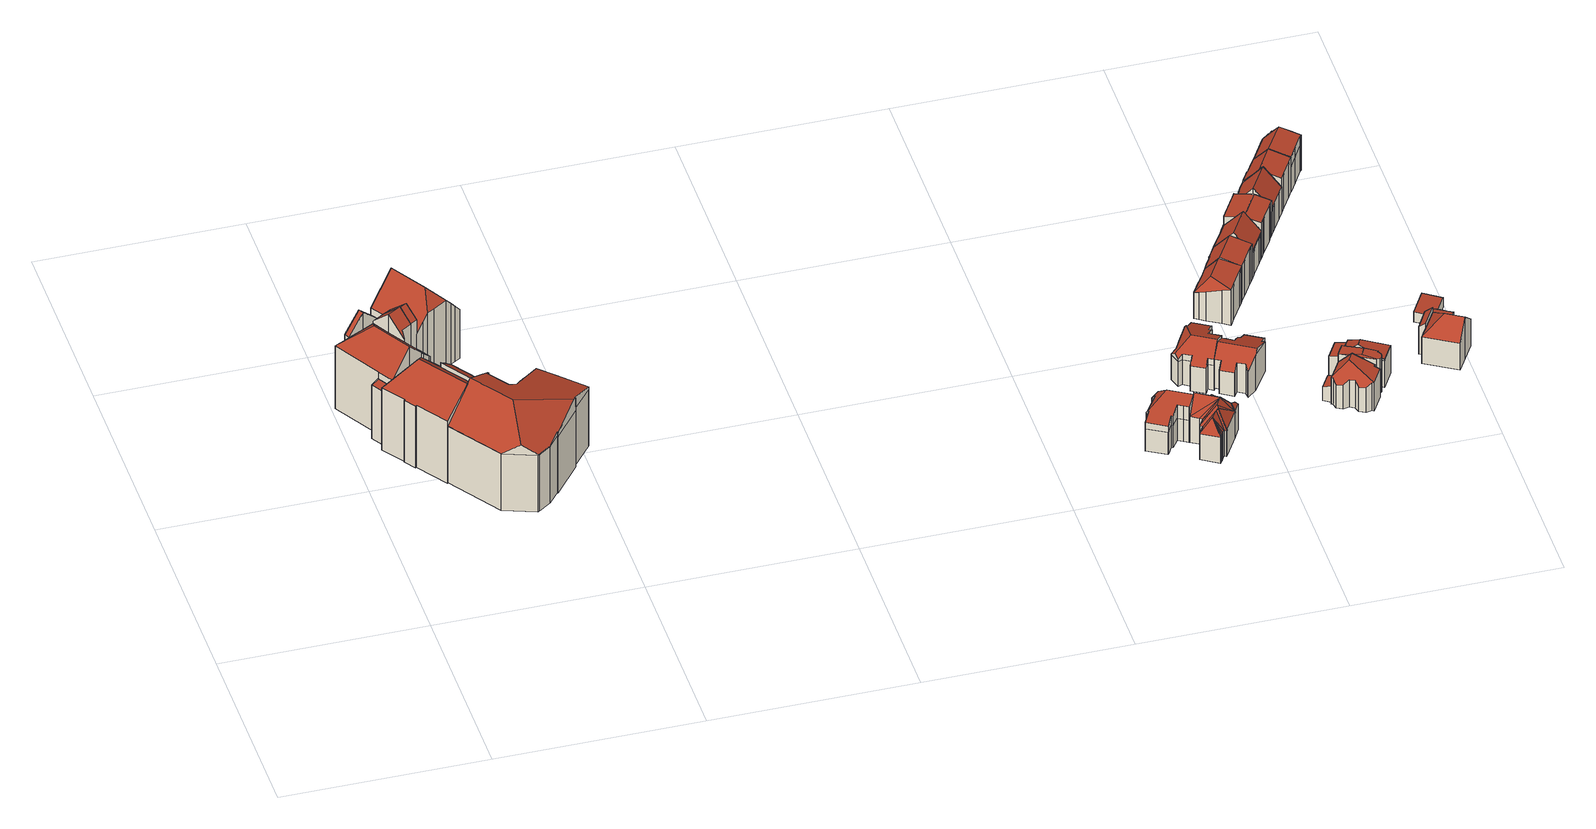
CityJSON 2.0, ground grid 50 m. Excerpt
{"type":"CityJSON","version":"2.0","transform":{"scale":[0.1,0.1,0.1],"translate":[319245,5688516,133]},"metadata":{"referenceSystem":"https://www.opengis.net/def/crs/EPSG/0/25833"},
"CityObjects":{
"building1":{"type":"Building","attributes":{"Gemeindeschluessel":14713000,"Geometrietyp2DReferenz":"3000","function":"31001_9998","roofType":"9999"},"children":["building1-1","building1-2","building1-3","building1-4"]},
"building1-1":{"type":"BuildingPart","attributes":{"Dachtyp_tdc":"tdcHipAndGableRoof","Dachneigung":45.21,"QualitaetDacherkennung":66,"Geometrietyp2DReferenz":"3000","roofType":"5000","measuredHeight":23.66},"parents":["building1"],"geometry":[{"type":"MultiSurface","lod":"2","boundaries":[[[0,1,2,3]],[[1,4,5,2]],[[4,6,7,5]],[[6,8,9,7]],[[8,10,11,9]],[[10,12,13,11]],[[12,14,15,13]],[[14,16,17,18,15]],[[19,20,21,22,23]],[[20,24,25,21]],[[26,27,28,29]],[[27,0,3,28]],[[30,31,32,24,20,33]],[[20,19,16,14,33]],[[14,12,10,8,6,4,1,0,27,26,34,30,33]],[[3,2,5,7,9,11,13,15,18,22,21,25,35,36,37,38,29,28]],[[23,17,16,19]],[[23,22,18,17]],[[35,25,24,32]],[[30,37,36,31]],[[31,36,35,32]],[[26,29,38,34]],[[34,38,37,30]]],"semantics":{"surfaces":[{"type":"WallSurface"},{"type":"RoofSurface"},{"type":"GroundSurface"},{"type":"ClosureSurface"}],"values":[0,0,0,0,0,0,0,0,0,0,0,0,1,1,1,2,0,3,3,3,3,3,3]}}]},
"building1-2":{"type":"BuildingPart","attributes":{"Dachtyp_tdc":"tdcPolyFlatRoof","Dachneigung":15.67,"QualitaetDacherkennung":45,"Geometrietyp2DReferenz":"3000","roofType":"2100","measuredHeight":15.95},"parents":["building1"],"geometry":[{"type":"MultiSurface","lod":"2","boundaries":[[[39,23,22,40]],[[17,41,42,18]],[[41,39,40,42]],[[41,17,23,39]],[[40,22,18,42]],[[17,18,22,23]]],"semantics":{"surfaces":[{"type":"WallSurface"},{"type":"RoofSurface"},{"type":"GroundSurface"},{"type":"ClosureSurface"}],"values":[0,0,0,1,2,3]}}]},
"building1-3":{"type":"BuildingPart","attributes":{"Dachtyp_tdc":"tdcGableRoof","Dachneigung":42.55,"QualitaetDacherkennung":78,"Geometrietyp2DReferenz":"3000","roofType":"3100","measuredHeight":22.19},"parents":["building1"],"geometry":[{"type":"MultiSurface","lod":"2","boundaries":[[[43,44,45,46,47]],[[44,48,49,45]],[[48,50,51,49]],[[50,52,26,29,51]],[[44,43,53,54,55]],[[55,52,50,48,44]],[[29,38,37,46,45,49,51]],[[34,26,52,55]],[[38,29,26,34]],[[54,30,34,55]],[[30,37,38,34]],[[47,53,43]],[[37,30,54,53,47,46]]],"semantics":{"surfaces":[{"type":"WallSurface"},{"type":"RoofSurface"},{"type":"GroundSurface"},{"type":"ClosureSurface"}],"values":[0,0,0,0,1,1,2,0,3,0,3,0,3]}}]},
"building1-4":{"type":"BuildingPart","attributes":{"Dachtyp_tdc":"tdcGableRoof","Dachneigung":44.2,"QualitaetDacherkennung":51,"Geometrietyp2DReferenz":"3000","roofType":"3100","measuredHeight":22.28},"parents":["building1"],"geometry":[{"type":"MultiSurface","lod":"2","boundaries":[[[56,57,58,25,24]],[[57,59,60,58]],[[59,61,62,60]],[[61,63,64,62]],[[63,47,46,64]],[[59,57,56,32,65]],[[65,53,47,63,61,59]],[[46,37,36,35,25,58,60,62,64]],[[31,30,54,53,65]],[[36,37,30,31]],[[37,46,47,53,54,30]],[[32,31,65]],[[32,35,36,31]],[[24,32,56]],[[24,25,35,32]]],"semantics":{"surfaces":[{"type":"WallSurface"},{"type":"RoofSurface"},{"type":"GroundSurface"},{"type":"ClosureSurface"}],"values":[0,0,0,0,0,1,1,2,0,3,3,0,3,0,3]}}]},
"building2":{"type":"Building","attributes":{"Gemeindeschluessel":14713000,"Geometrietyp2DReferenz":"3000","function":"31001_9998","roofType":"9999"},"children":["building2-1","building2-2"]},
"building2-1":{"type":"BuildingPart","attributes":{"Dachtyp_tdc":"tdcPolyFlatRoof","Dachneigung":38.59,"QualitaetDacherkennung":61,"Geometrietyp2DReferenz":"3000","roofType":"2100","measuredHeight":19.21},"parents":["building2"],"geometry":[{"type":"MultiSurface","lod":"2","boundaries":[[[66,67,68,69,70]],[[67,71,72,68]],[[71,73,74,72]],[[73,75,76,74]],[[75,77,78,76]],[[77,79,80,81,78]],[[79,77,75,73,71,67,66,82,83]],[[84,85,69,68,72,74,76,78,81]],[[86,87,83,82]],[[86,85,84,87]],[[66,70,86,82]],[[70,69,85,86]],[[87,80,79,83]],[[87,84,81,80]]],"semantics":{"surfaces":[{"type":"WallSurface"},{"type":"RoofSurface"},{"type":"GroundSurface"},{"type":"ClosureSurface"}],"values":[0,0,0,0,0,0,1,2,0,3,0,3,0,3]}}]},
"building2-2":{"type":"BuildingPart","attributes":{"Dachtyp_tdc":"tdcFreeFormRoof","Dachneigung":42.1,"QualitaetDacherkennung":39,"Geometrietyp2DReferenz":"3000","roofType":"5000","measuredHeight":24.21},"parents":["building2"],"geometry":[{"type":"MultiSurface","lod":"2","boundaries":[[[88,89,90,91]],[[89,92,93,90]],[[92,94,95,93]],[[94,96,97,95]],[[96,98,99,97]],[[98,100,101,99]],[[100,102,103,101]],[[102,70,69,103]],[[80,104,105,81]],[[104,106,107,105]],[[106,108,109,107]],[[108,110,111,109]],[[110,88,91,111]],[[106,104,80,87,86,70,102,100,98,112]],[[98,96,94,112]],[[94,92,89,88,110,108,106,112]],[[91,90,93,95,97,99,101,103,69,85,84,81,105,107,109,111]],[[85,69,70,86]],[[84,85,86,87]],[[80,81,84,87]]],"semantics":{"surfaces":[{"type":"WallSurface"},{"type":"RoofSurface"},{"type":"GroundSurface"},{"type":"ClosureSurface"}],"values":[0,0,0,0,0,0,0,0,0,0,0,0,0,1,1,1,2,3,3,3]}}]},
"building3":{"type":"Building","attributes":{"Dachtyp_tdc":"tdcFreeFormRoof","Gemeindeschluessel":14713000,"Dachneigung":19.79,"QualitaetDacherkennung":25,"Geometrietyp2DReferenz":"3000","function":"31001_9998","roofType":"5000","measuredHeight":24.97},"geometry":[{"type":"MultiSurface","lod":"2","boundaries":[[[113,114,115,116]],[[114,117,118,115]],[[117,119,120,118]],[[119,121,122,120]],[[121,123,124,122]],[[123,125,126,124]],[[125,127,128,126]],[[127,129,130,128]],[[129,131,132,130]],[[131,133,134,132]],[[133,135,136,134]],[[135,137,138,136]],[[137,139,140,138]],[[139,141,142,140]],[[141,143,144,142]],[[143,145,146,144]],[[145,147,148,146]],[[147,149,150,148]],[[149,151,152,150]],[[151,113,116,152]],[[153,154,155,156,157,158,159,160]],[[161,162,163,164,165,166,167,168,169,170,171,172,158,157,173,174]],[[172,175,125,159,158]],[[125,175,127]],[[127,175,172,171,129]],[[149,161,174,151]],[[151,174,173,113]],[[113,173,157,156,114]],[[129,171,170,131]],[[131,170,169,133]],[[133,169,168,135]],[[135,168,167,137]],[[137,167,166,139]],[[139,166,165,141]],[[141,165,164,143]],[[143,164,163,145]],[[145,163,162,147]],[[147,162,161,149]],[[123,160,159,125]],[[121,153,160,123]],[[114,156,155,117]],[[117,155,154,119]],[[119,154,153,121]],[[116,115,118,120,122,124,126,128,130,132,134,136,138,140,142,144,146,148,150,152]]],"semantics":{"surfaces":[{"type":"WallSurface"},{"type":"RoofSurface"},{"type":"GroundSurface"}],"values":[0,0,0,0,0,0,0,0,0,0,0,0,0,0,0,0,0,0,0,0,1,1,1,0,0,0,0,0,0,0,0,0,0,0,0,0,0,0,0,0,0,0,0,2]}}]},
"building4":{"type":"Building","attributes":{"Gemeindeschluessel":14713000,"Geometrietyp2DReferenz":"3000","function":"31001_9998","roofType":"9999"},"children":["building4-1","building4-2"]},
"building4-1":{"type":"BuildingPart","attributes":{"Dachtyp_tdc":"tdcGableAndHippedGRoof","Dachneigung":49.12,"QualitaetDacherkennung":62,"Geometrietyp2DReferenz":"3000","roofType":"9999","measuredHeight":22.73},"parents":["building4"],"geometry":[{"type":"MultiSurface","lod":"2","boundaries":[[[176,177,178,179]],[[177,180,181,178]],[[180,182,183,181]],[[182,184,185,183]],[[184,186,187,185]],[[186,188,189,187]],[[188,190,191,189]],[[190,192,193,191]],[[192,194,195,193]],[[194,196,197,195]],[[196,198,199,197]],[[198,200,201,199]],[[200,202,203,201]],[[202,204,205,203]],[[200,198,196,206]],[[196,194,192,190,188,186,184,182,180,206]],[[180,177,176,204,202,200,206]],[[179,178,181,183,185,187,189,191,193,195,197,199,201,203,205]],[[176,179,205,204]]],"semantics":{"surfaces":[{"type":"WallSurface"},{"type":"RoofSurface"},{"type":"GroundSurface"},{"type":"ClosureSurface"}],"values":[0,0,0,0,0,0,0,0,0,0,0,0,0,0,1,1,1,2,3]}}]},
"building4-2":{"type":"BuildingPart","attributes":{"Dachtyp_tdc":"tdcGableRoof","Dachneigung":41.87,"QualitaetDacherkennung":57,"Geometrietyp2DReferenz":"3000","roofType":"3100","measuredHeight":22.34},"parents":["building4"],"geometry":[{"type":"MultiSurface","lod":"2","boundaries":[[[43,207,176,179,208]],[[209,210,211,205,204]],[[210,43,208,211]],[[209,207,212]],[[43,210,213]],[[207,43,213,212]],[[210,209,212,213]],[[208,179,205,211]],[[204,176,207,209]],[[204,205,179,176]]],"semantics":{"surfaces":[{"type":"WallSurface"},{"type":"RoofSurface"},{"type":"GroundSurface"},{"type":"ClosureSurface"}],"values":[0,0,0,0,0,1,1,2,0,3]}}]},
"building5":{"type":"Building","attributes":{"Gemeindeschluessel":14713000,"Dachtyp_tdc":"tdcFreeFormRoof","Dachneigung":21.11,"QualitaetDacherkennung":39,"Geometrietyp2DReferenz":"3000","function":"31001_9998","roofType":"5000","measuredHeight":11.42},"geometry":[{"type":"MultiSurface","lod":"2","boundaries":[[[214,215,216,217]],[[215,218,219,216]],[[218,220,221,219]],[[220,222,223,221]],[[222,224,225,223]],[[224,226,227,225]],[[226,228,229,227]],[[228,230,231,229]],[[230,232,233,231]],[[232,234,235,233]],[[234,236,237,235]],[[236,238,239,237]],[[238,240,241,239]],[[240,242,243,241]],[[242,244,245,243]],[[244,246,247,245]],[[246,248,249,247]],[[248,250,251,249]],[[250,252,253,251]],[[252,254,255,253]],[[254,256,257,255]],[[256,258,259,257]],[[258,260,261,259]],[[260,262,263,261]],[[262,214,217,263]],[[264,265,266,267,268,269,270,271]],[[272,273,274,275,276,277,278,279,280,268,267,281,282,283]],[[230,228,284,285,286,287,288,269,268,280,289,290]],[[232,290,289,234]],[[230,290,232]],[[234,289,280,279,236]],[[218,288,287,220]],[[215,270,269,288,218]],[[220,287,286,222]],[[222,286,285,224]],[[224,285,284,226]],[[226,284,228]],[[252,283,282,254]],[[250,272,283,252]],[[254,282,281,256]],[[256,281,267,266,258]],[[236,279,278,238]],[[238,278,277,240]],[[240,277,276,242]],[[242,276,275,244]],[[244,275,274,246]],[[246,274,273,248]],[[248,273,272,250]],[[262,264,271,214]],[[214,271,270,215]],[[258,266,265,260]],[[260,265,264,262]],[[217,216,219,221,223,225,227,229,231,233,235,237,239,241,243,245,247,249,251,253,255,257,259,261,263]]],"semantics":{"surfaces":[{"type":"WallSurface"},{"type":"RoofSurface"},{"type":"GroundSurface"}],"values":[0,0,0,0,0,0,0,0,0,0,0,0,0,0,0,0,0,0,0,0,0,0,0,0,0,1,1,1,0,0,0,0,0,0,0,0,0,0,0,0,0,0,0,0,0,0,0,0,0,0,0,0,2]}}]},
"building6":{"type":"Building","attributes":{"Dachtyp_tdc":"tdcFreeFormRoof","Gemeindeschluessel":14713000,"Dachneigung":53.86,"QualitaetDacherkennung":46,"Geometrietyp2DReferenz":"3000","function":"31001_9998","roofType":"5000","measuredHeight":11.8},"geometry":[{"type":"MultiSurface","lod":"2","boundaries":[[[291,292,293,294]],[[292,295,296,293]],[[295,297,298,296]],[[297,299,300,298]],[[299,301,302,300]],[[301,303,304,302]],[[303,305,306,304]],[[305,307,308,306]],[[307,309,310,308]],[[309,311,312,310]],[[311,313,314,312]],[[313,315,316,314]],[[315,317,318,316]],[[317,319,320,318]],[[319,321,322,320]],[[321,323,324,322]],[[323,325,326,324]],[[325,327,328,326]],[[327,329,330,328]],[[329,331,332,330]],[[331,333,334,332]],[[333,335,336,334]],[[335,337,338,336]],[[337,339,340,338]],[[339,291,294,340]],[[335,341,337]],[[341,335,333]],[[342,343,341,333,331]],[[344,345,346,342,331,329]],[[344,329,327]],[[344,319,345]],[[344,321,319]],[[344,323,321]],[[344,325,323]],[[325,344,327]],[[346,345,319,317]],[[347,348,349]],[[348,313,350]],[[347,313,348]],[[343,313,347]],[[342,313,343]],[[346,313,342]],[[346,315,313]],[[315,346,317]],[[351,350,313,311]],[[351,311,309]],[[348,350,351,309,307]],[[352,353,354,349,348,307,305]],[[355,356,352,305,303]],[[355,303,301]],[[356,355,301,299]],[[353,352,356,299,297]],[[297,295,357,354,353]],[[357,349,354]],[[357,347,349]],[[357,292,347]],[[291,347,292]],[[347,291,339]],[[341,343,347,339,337]],[[292,357,295]],[[294,293,296,298,300,302,304,306,308,310,312,314,316,318,320,322,324,326,328,330,332,334,336,338,340]]],"semantics":{"surfaces":[{"type":"WallSurface"},{"type":"RoofSurface"},{"type":"GroundSurface"}],"values":[0,0,0,0,0,0,0,0,0,0,0,0,0,0,0,0,0,0,0,0,0,0,0,0,0,1,1,1,1,1,1,1,1,1,1,1,1,1,1,1,1,1,1,1,1,1,1,1,1,1,1,1,1,1,1,1,1,1,1,0,2]}}]},
"building7":{"type":"Building","attributes":{"Dachtyp_tdc":"tdcFreeFormRoof","Gemeindeschluessel":14713000,"Dachneigung":22.03,"QualitaetDacherkennung":44,"Geometrietyp2DReferenz":"3000","function":"31001_9998","roofType":"5000","measuredHeight":12.11},"geometry":[{"type":"MultiSurface","lod":"2","boundaries":[[[358,359,360,361]],[[359,362,363,360]],[[362,364,365,363]],[[364,366,367,365]],[[366,368,369,367]],[[368,370,371,369]],[[370,372,373,371]],[[372,374,375,373]],[[374,376,377,375]],[[376,378,379,377]],[[378,380,381,379]],[[380,382,383,381]],[[382,384,385,383]],[[384,386,387,385]],[[386,388,389,387]],[[388,390,391,389]],[[390,392,393,391]],[[392,394,395,393]],[[394,396,397,395]],[[396,398,399,397]],[[398,400,401,399]],[[400,402,403,401]],[[402,404,405,403]],[[404,358,361,405]],[[406,407,408,409,410,411,412,413]],[[411,414,415,416,417,378,376,418,419,420,412]],[[421,422,423,424,425,426,427,428,429,430,431,413,412,420]],[[398,431,430,400]],[[396,406,413,431,398]],[[400,430,429,402]],[[402,429,428,404]],[[404,428,427,358]],[[358,427,426,359]],[[359,426,425,362]],[[362,425,424,364]],[[364,424,423,366]],[[366,423,422,368]],[[368,422,421,370]],[[370,421,420,419,372]],[[372,419,418,374]],[[374,418,376]],[[380,417,416,382]],[[378,417,380]],[[382,416,415,384]],[[384,415,414,386]],[[388,410,409,390]],[[386,414,411,410,388]],[[390,409,408,392]],[[392,408,407,394]],[[394,407,406,396]],[[361,360,363,365,367,369,371,373,375,377,379,381,383,385,387,389,391,393,395,397,399,401,403,405]]],"semantics":{"surfaces":[{"type":"WallSurface"},{"type":"RoofSurface"},{"type":"GroundSurface"}],"values":[0,0,0,0,0,0,0,0,0,0,0,0,0,0,0,0,0,0,0,0,0,0,0,0,1,1,1,0,0,0,0,0,0,0,0,0,0,0,0,0,0,0,0,0,0,0,0,0,0,0,2]}}]},
"building8":{"type":"Building","attributes":{"Gemeindeschluessel":14713000,"Dachtyp_tdc":"tdcFreeFormRoof","Dachneigung":24.14,"QualitaetDacherkennung":33,"Geometrietyp2DReferenz":"3000","function":"31001_9998","roofType":"5000","measuredHeight":11.17},"geometry":[{"type":"MultiSurface","lod":"2","boundaries":[[[432,433,434,435]],[[433,436,437,434]],[[436,438,439,437]],[[438,440,441,439]],[[440,442,443,441]],[[442,444,445,443]],[[444,446,447,445]],[[446,448,449,447]],[[448,450,451,449]],[[450,452,453,451]],[[452,454,455,453]],[[454,456,457,455]],[[456,458,459,457]],[[458,460,461,459]],[[460,462,463,461]],[[462,464,465,463]],[[464,466,467,465]],[[466,468,469,467]],[[468,470,471,469]],[[470,472,473,471]],[[472,474,475,473]],[[474,432,435,475]],[[472,470,468,466,464,462,460,476,477,433,432,474]],[[476,458,456,454,452,450,448,446,444,442,440,438,436,477]],[[436,433,477]],[[460,458,476]],[[435,434,437,439,441,443,445,447,449,451,453,455,457,459,461,463,465,467,469,471,473,475]]],"semantics":{"surfaces":[{"type":"WallSurface"},{"type":"RoofSurface"},{"type":"GroundSurface"}],"values":[0,0,0,0,0,0,0,0,0,0,0,0,0,0,0,0,0,0,0,0,0,0,1,1,0,0,2]}}]},
"building9":{"type":"Building","attributes":{"Dachtyp_tdc":"tdcFreeFormRoof","Gemeindeschluessel":14713000,"Dachneigung":10.86,"QualitaetDacherkennung":49,"Geometrietyp2DReferenz":"3000","function":"31001_9998","roofType":"5000","measuredHeight":11.14},"geometry":[{"type":"MultiSurface","lod":"2","boundaries":[[[478,479,480,481]],[[479,482,483,480]],[[482,484,485,483]],[[484,486,487,485]],[[486,488,489,487]],[[488,490,491,489]],[[490,492,493,491]],[[492,494,495,493]],[[494,496,497,495]],[[496,498,499,497]],[[498,500,501,499]],[[500,502,503,501]],[[502,504,505,503]],[[504,478,481,505]],[[500,498,506,507,504,502]],[[494,492,490,508,506,498,496]],[[506,508,488,486,484,482,479,478,507]],[[478,504,507]],[[490,488,508]],[[481,480,483,485,487,489,491,493,495,497,499,501,503,505]]],"semantics":{"surfaces":[{"type":"WallSurface"},{"type":"RoofSurface"},{"type":"GroundSurface"}],"values":[0,0,0,0,0,0,0,0,0,0,0,0,0,0,1,1,1,0,0,2]}}]},
"building10":{"type":"Building","attributes":{"Dachtyp_tdc":"tdcFreeFormRoof","Gemeindeschluessel":14713000,"Dachneigung":48.04,"QualitaetDacherkennung":57,"Geometrietyp2DReferenz":"3000","function":"31001_9998","roofType":"5000","measuredHeight":11.46},"geometry":[{"type":"MultiSurface","lod":"2","boundaries":[[[509,510,511,512]],[[510,513,514,511]],[[513,515,516,514]],[[515,517,518,516]],[[517,519,520,518]],[[519,521,522,520]],[[521,523,524,522]],[[523,525,526,524]],[[525,527,528,526]],[[527,490,529,528]],[[490,530,531,529]],[[530,532,533,531]],[[532,534,535,533]],[[534,509,512,535]],[[536,537,519,517,515,513,510,509,534,532,530]],[[490,527,525,523,521,537,536]],[[521,519,537]],[[530,490,536]],[[512,511,514,516,518,520,522,524,526,528,529,531,533,535]]],"semantics":{"surfaces":[{"type":"WallSurface"},{"type":"RoofSurface"},{"type":"GroundSurface"}],"values":[0,0,0,0,0,0,0,0,0,0,0,0,0,0,1,1,0,0,2]}}]},
"building11":{"type":"Building","attributes":{"Gemeindeschluessel":14713000,"Geometrietyp2DReferenz":"3000","function":"31001_9998","roofType":"9999"},"children":["building11-1","building11-2"]},
"building11-1":{"type":"BuildingPart","attributes":{"Dachtyp_tdc":"tdcPolyFlatRoof","Dachneigung":17.07,"QualitaetDacherkennung":47,"Geometrietyp2DReferenz":"3000","roofType":"2100","measuredHeight":4.67},"parents":["building11"],"geometry":[{"type":"MultiSurface","lod":"2","boundaries":[[[538,539,540,541]],[[542,543,544,545]],[[543,538,541,544]],[[543,542,539,538]],[[541,540,545,544]],[[545,540,539,542]]],"semantics":{"surfaces":[{"type":"WallSurface"},{"type":"RoofSurface"},{"type":"GroundSurface"},{"type":"ClosureSurface"}],"values":[0,0,0,1,2,3]}}]},
"building11-2":{"type":"BuildingPart","attributes":{"Dachtyp_tdc":"tdcHipAndGableRoof","Dachneigung":42.12,"QualitaetDacherkennung":42,"Geometrietyp2DReferenz":"3000","roofType":"5000","measuredHeight":10.67},"parents":["building11"],"geometry":[{"type":"MultiSurface","lod":"2","boundaries":[[[546,547,548,549]],[[547,550,551,548]],[[550,552,553,551]],[[552,554,555,553]],[[554,556,557,555]],[[556,558,559,557]],[[558,560,561,559]],[[560,562,563,561]],[[562,564,565,563]],[[564,566,567,565]],[[566,568,569,567]],[[568,570,571,569]],[[570,572,573,571]],[[572,574,575,573]],[[574,576,577,575]],[[576,578,542,545,577]],[[579,546,549,540,539]],[[576,574,572,570,568,566,564,562,560,558,580]],[[558,556,554,552,550,547,580]],[[547,546,579,578,576,580]],[[549,548,551,553,555,557,559,561,563,565,567,569,571,573,575,577,545,540]],[[579,539,542,578]],[[539,540,545,542]]],"semantics":{"surfaces":[{"type":"WallSurface"},{"type":"RoofSurface"},{"type":"GroundSurface"},{"type":"ClosureSurface"}],"values":[0,0,0,0,0,0,0,0,0,0,0,0,0,0,0,0,0,1,1,1,2,0,3]}}]},
"building12":{"type":"Building","attributes":{"Dachtyp_tdc":"tdcFreeFormRoof","Gemeindeschluessel":14713000,"Dachneigung":47.74,"QualitaetDacherkennung":71,"Geometrietyp2DReferenz":"3000","function":"31001_9998","roofType":"5000","measuredHeight":12.44},"geometry":[{"type":"MultiSurface","lod":"2","boundaries":[[[519,581,582,520]],[[581,583,584,582]],[[583,585,586,584]],[[585,587,588,586]],[[587,589,590,588]],[[589,591,592,590]],[[591,593,594,592]],[[593,595,596,594]],[[595,597,598,596]],[[597,599,600,598]],[[599,601,602,600]],[[601,603,604,602]],[[603,605,522,604]],[[605,519,520,522]],[[606,607,608,609,610,585,583,581,519,611,612]],[[613,614,615,612,611,616,617]],[[601,613,617,603]],[[603,617,616,605]],[[605,616,611,519]],[[595,606,612,615,597]],[[597,615,614,599]],[[599,614,613,601]],[[585,610,587]],[[587,610,609,589]],[[589,609,608,591]],[[591,608,607,593]],[[593,607,606,595]],[[520,582,584,586,588,590,592,594,596,598,600,602,604,522]]],"semantics":{"surfaces":[{"type":"WallSurface"},{"type":"RoofSurface"},{"type":"GroundSurface"}],"values":[0,0,0,0,0,0,0,0,0,0,0,0,0,0,1,1,0,0,0,0,0,0,0,0,0,0,0,2]}}]},
"building13":{"type":"Building","attributes":{"Gemeindeschluessel":14713000,"Geometrietyp2DReferenz":"3000","function":"31001_9998","roofType":"9999"},"children":["building13-1","building13-2","building13-3"]},
"building13-1":{"type":"BuildingPart","attributes":{"Dachtyp_tdc":"tdcHipAndGableRoof","Dachneigung":26.36,"QualitaetDacherkennung":62,"Geometrietyp2DReferenz":"3000","roofType":"5000","measuredHeight":11.04},"parents":["building13"],"geometry":[{"type":"MultiSurface","lod":"2","boundaries":[[[618,619,620,621]],[[618,622,623,619]],[[622,624,625,623]],[[624,626,627,625]],[[628,618,629]],[[621,630,631,632,629,618]],[[628,629,632,633,634,635]],[[622,628,635,624]],[[624,635,634,626]],[[618,628,622]],[[620,619,623,625,627,636]],[[636,627,626,630]],[[620,636,630,621]],[[632,631,633]],[[626,634,633,631,630]]],"semantics":{"surfaces":[{"type":"WallSurface"},{"type":"RoofSurface"},{"type":"GroundSurface"},{"type":"ClosureSurface"}],"values":[0,0,0,0,1,1,1,0,0,0,2,3,3,0,3]}}]},
"building13-2":{"type":"BuildingPart","attributes":{"Dachtyp_tdc":"tdcPolyFlatRoof","Dachneigung":13.97,"QualitaetDacherkennung":50,"Geometrietyp2DReferenz":"3000","roofType":"2100","measuredHeight":7.58},"parents":["building13"],"geometry":[{"type":"MultiSurface","lod":"2","boundaries":[[[637,621,620,638]],[[639,640,641,642]],[[640,643,644,641]],[[643,637,638,644]],[[643,640,639,630,621,637]],[[638,620,636,642,641,644]],[[630,636,620,621]],[[639,642,636,630]]],"semantics":{"surfaces":[{"type":"WallSurface"},{"type":"RoofSurface"},{"type":"GroundSurface"},{"type":"ClosureSurface"}],"values":[0,0,0,0,1,2,3,3]}}]},
"building13-3":{"type":"BuildingPart","attributes":{"Dachtyp_tdc":"tdcFreeFormRoof","Dachneigung":11.27,"QualitaetDacherkennung":32,"Geometrietyp2DReferenz":"3000","roofType":"5000","measuredHeight":10.85},"parents":["building13"],"geometry":[{"type":"MultiSurface","lod":"2","boundaries":[[[645,646,647,648]],[[646,649,650,647]],[[649,651,551,650]],[[651,652,551]],[[652,653,549,551]],[[653,654,641,549]],[[654,655,639,642,641]],[[656,657,658,627,626,634]],[[657,659,660,658]],[[659,661,662,660]],[[661,645,648,662]],[[657,656,633,631,663,664]],[[653,652,651,665]],[[663,655,654,653,665,664]],[[651,649,646,645,661,659,657,664,665]],[[648,647,650,551,549,641,642,636,627,658,660,662]],[[639,655,663,630]],[[636,642,639,630]],[[634,633,656]],[[631,630,663]],[[626,627,636,630]],[[626,630,631,633,634]]],"semantics":{"surfaces":[{"type":"WallSurface"},{"type":"RoofSurface"},{"type":"GroundSurface"},{"type":"ClosureSurface"}],"values":[0,0,0,0,0,0,0,0,0,0,0,1,1,1,1,2,0,3,0,0,3,3]}}]},
"building14":{"type":"Building","attributes":{"Gemeindeschluessel":14713000,"Geometrietyp2DReferenz":"3000","function":"31001_9998","roofType":"9999"},"children":["building14-1","building14-2"]},
"building14-1":{"type":"BuildingPart","attributes":{"Dachtyp_tdc":"tdcPolyFlatRoof","Dachneigung":39.72,"QualitaetDacherkennung":40,"Geometrietyp2DReferenz":"3000","roofType":"2100","measuredHeight":5.13},"parents":["building14"],"geometry":[{"type":"MultiSurface","lod":"2","boundaries":[[[666,667,668,669]],[[667,670,671,668]],[[670,672,673,671]],[[672,674,675,673]],[[674,676,677,675]],[[676,678,679,677]],[[678,680,681,679]],[[680,682,683,681]],[[682,684,683]],[[685,666,669,686]],[[685,684,682,680,678,676,674,672,670,667,666]],[[669,668,671,673,675,677,679,681,683,686]],[[686,683,684,685]]],"semantics":{"surfaces":[{"type":"WallSurface"},{"type":"RoofSurface"},{"type":"GroundSurface"},{"type":"ClosureSurface"}],"values":[0,0,0,0,0,0,0,0,0,0,1,2,3]}}]},
"building14-2":{"type":"BuildingPart","attributes":{"Dachtyp_tdc":"tdcGableRoof","Dachneigung":10.93,"QualitaetDacherkennung":37,"Geometrietyp2DReferenz":"3000","roofType":"3100","measuredHeight":10.91},"parents":["building14"],"geometry":[{"type":"MultiSurface","lod":"2","boundaries":[[[687,688,689,690]],[[688,691,692,689]],[[691,693,598,692]],[[693,694,695,598]],[[694,696,596,695]],[[696,697,686,596]],[[697,685,686]],[[698,683,684]],[[698,699,700,683]],[[699,701,702,700]],[[701,703,704,702]],[[703,705,706,704]],[[705,687,690,706]],[[701,699,698,697,696,694]],[[694,693,691,688,687,705,703,701]],[[690,689,692,598,695,596,686,683,700,702,704,706]],[[698,684,685,697]],[[684,683,686,685]]],"semantics":{"surfaces":[{"type":"WallSurface"},{"type":"RoofSurface"},{"type":"GroundSurface"},{"type":"ClosureSurface"}],"values":[0,0,0,0,0,0,0,0,0,0,0,0,0,1,1,2,0,3]}}]},
"building15":{"type":"Building","attributes":{"Dachtyp_tdc":"tdcGableRoof","Gemeindeschluessel":14713000,"Dachneigung":49.42,"QualitaetDacherkennung":74,"Geometrietyp2DReferenz":"3000","function":"31001_9998","roofType":"3100","measuredHeight":12.45},"geometry":[{"type":"MultiSurface","lod":"2","boundaries":[[[707,708,709,710]],[[708,711,712,709]],[[711,713,714,712]],[[713,715,716,714]],[[715,717,718,716]],[[717,719,720,718]],[[719,721,722,720]],[[721,723,724,722]],[[723,725,726,724]],[[725,727,728,726]],[[727,729,730,728]],[[729,731,732,730]],[[731,733,734,732]],[[733,707,710,734]],[[729,727,725,723,721,719,717,715,713]],[[713,711,708,707,733,731,729]],[[710,709,712,714,716,718,720,722,724,726,728,730,732,734]]],"semantics":{"surfaces":[{"type":"WallSurface"},{"type":"RoofSurface"},{"type":"GroundSurface"}],"values":[0,0,0,0,0,0,0,0,0,0,0,0,0,0,1,1,2]}}]},
"building16":{"type":"Building","attributes":{"Dachtyp_tdc":"tdcFreeFormRoof","Gemeindeschluessel":14713000,"Dachneigung":14.18,"QualitaetDacherkennung":54,"Geometrietyp2DReferenz":"3000","function":"31001_9998","roofType":"5000","measuredHeight":11.24},"geometry":[{"type":"MultiSurface","lod":"2","boundaries":[[[735,736,737,738]],[[736,739,732,737]],[[739,740,741,732]],[[740,742,728,741]],[[742,743,744,728]],[[743,745,746,744]],[[745,747,748,746]],[[747,749,750,748]],[[749,751,752,750]],[[751,753,754,752]],[[753,755,756,754]],[[755,757,758,756]],[[757,759,760,758]],[[759,761,762,760]],[[761,763,764,762]],[[763,765,766,764]],[[765,735,738,766]],[[761,759,757,755,753,751,749,747,745,743,742,740]],[[740,739,736,735,765,763,761]],[[738,737,732,741,728,744,746,748,750,752,754,756,758,760,762,764,766]]],"semantics":{"surfaces":[{"type":"WallSurface"},{"type":"RoofSurface"},{"type":"GroundSurface"}],"values":[0,0,0,0,0,0,0,0,0,0,0,0,0,0,0,0,0,1,1,2]}}]},
"building17":{"type":"Building","attributes":{"Gemeindeschluessel":14713000,"Geometrietyp2DReferenz":"3000","function":"31001_9998","roofType":"9999"},"children":["building17-1","building17-2","building17-3"]},
"building17-1":{"type":"BuildingPart","attributes":{"Dachtyp_tdc":"tdcHipAndGableRoof","Dachneigung":41.91,"QualitaetDacherkennung":66,"Geometrietyp2DReferenz":"3000","roofType":"5000","measuredHeight":11.9},"parents":["building17"],"geometry":[{"type":"MultiSurface","lod":"2","boundaries":[[[767,768,769,770]],[[768,771,772,769]],[[771,773,774,772]],[[773,775,776,774]],[[775,777,778,776]],[[777,779,780,778]],[[779,781,782,780]],[[783,784,785]],[[784,767,770,785]],[[786,781,779,777,775,787]],[[775,773,771,787]],[[771,768,767,784,783,786,787]],[[770,769,772,774,776,778,780,782,788,785]],[[786,788,782,781]],[[785,788,786,783]]],"semantics":{"surfaces":[{"type":"WallSurface"},{"type":"RoofSurface"},{"type":"GroundSurface"},{"type":"ClosureSurface"}],"values":[0,0,0,0,0,0,0,0,0,1,1,1,2,3,3]}}]},
"building17-2":{"type":"BuildingPart","attributes":{"Dachtyp_tdc":"tdcPolyFlatRoof","Dachneigung":11.38,"QualitaetDacherkennung":57,"Geometrietyp2DReferenz":"3000","roofType":"2100","measuredHeight":7.88},"parents":["building17"],"geometry":[{"type":"MultiSurface","lod":"2","boundaries":[[[789,790,791,792]],[[790,793,794,791]],[[793,795,796,794]],[[795,797,798,796]],[[797,799,785,798]],[[799,783,785]],[[800,789,792,801]],[[800,802,799,797,795,793,790,789]],[[792,791,794,796,798,785,788,801]],[[786,783,799,802]],[[788,785,783,786]],[[801,788,786,802,800]]],"semantics":{"surfaces":[{"type":"WallSurface"},{"type":"RoofSurface"},{"type":"GroundSurface"},{"type":"ClosureSurface"}],"values":[0,0,0,0,0,0,0,1,2,0,3,3]}}]},
"building17-3":{"type":"BuildingPart","attributes":{"Dachtyp_tdc":"tdcPolyFlatRoof","Dachneigung":40.3,"QualitaetDacherkennung":56,"Geometrietyp2DReferenz":"3000","roofType":"2100","measuredHeight":9.17},"parents":["building17"],"geometry":[{"type":"MultiSurface","lod":"2","boundaries":[[[803,804,805,806]],[[804,807,801,805]],[[807,800,801]],[[808,803,806,782,781]],[[808,809,807,804,803]],[[806,805,801,788,782]],[[802,800,807,809]],[[801,800,802,786,788]],[[781,786,802,809,808]],[[781,782,788,786]]],"semantics":{"surfaces":[{"type":"WallSurface"},{"type":"RoofSurface"},{"type":"GroundSurface"},{"type":"ClosureSurface"}],"values":[0,0,0,0,1,2,0,3,0,3]}}]},
"building18":{"type":"Building","attributes":{"Gemeindeschluessel":14713000,"Geometrietyp2DReferenz":"3000","function":"31001_9998","roofType":"9999"},"children":["building18-1","building18-2"]},
"building18-1":{"type":"BuildingPart","attributes":{"Dachtyp_tdc":"tdcGableRoof","Dachneigung":48.74,"QualitaetDacherkennung":53,"Geometrietyp2DReferenz":"3000","roofType":"3100","measuredHeight":11.56},"parents":["building18"],"geometry":[{"type":"MultiSurface","lod":"2","boundaries":[[[810,811,812,813]],[[811,814,815,812]],[[814,816,817,815]],[[816,818,819,817]],[[818,820,821,819]],[[820,822,823,821]],[[822,824,825,823]],[[824,826,827,825]],[[828,824,822,820,829,830]],[[829,831,832,833,834,835,830]],[[836,835,810]],[[810,835,834,811]],[[811,834,833,814]],[[814,833,832,816]],[[816,832,831,818]],[[818,831,829,820]],[[824,828,826]],[[828,837,826]],[[813,812,815,817,819,821,823,825,827]],[[813,827,826,810]],[[837,828,830,835,836]],[[826,837,836,810]]],"semantics":{"surfaces":[{"type":"WallSurface"},{"type":"RoofSurface"},{"type":"GroundSurface"},{"type":"ClosureSurface"}],"values":[0,0,0,0,0,0,0,0,1,1,0,0,0,0,0,0,0,0,2,3,0,3]}}]},
"building18-2":{"type":"BuildingPart","attributes":{"Dachtyp_tdc":"tdcPolyFlatRoof","Dachneigung":9.25,"QualitaetDacherkennung":57,"Geometrietyp2DReferenz":"3000","roofType":"2100","measuredHeight":8.11},"parents":["building18"],"geometry":[{"type":"MultiSurface","lod":"2","boundaries":[[[837,838,839,827,826]],[[838,840,841,839]],[[840,842,843,841]],[[842,844,845,843]],[[844,846,847,845]],[[846,848,849,847]],[[848,836,810,813,849]],[[848,846,844,842,840,838,837,836]],[[813,827,839,841,843,845,847,849]],[[826,827,813,810]],[[826,810,836,837]]],"semantics":{"surfaces":[{"type":"WallSurface"},{"type":"RoofSurface"},{"type":"GroundSurface"},{"type":"ClosureSurface"}],"values":[0,0,0,0,0,0,0,1,2,3,3]}}]},
"building19":{"type":"Building","attributes":{"Dachtyp_tdc":"tdcPolyFlatRoof","Gemeindeschluessel":14713000,"Dachneigung":3.79,"QualitaetDacherkennung":74,"Geometrietyp2DReferenz":"3000","function":"31001_9998","roofType":"2100","measuredHeight":3.02},"geometry":[{"type":"MultiSurface","lod":"2","boundaries":[[[850,851,852,853]],[[851,854,855,852]],[[854,856,857,855]],[[856,850,853,857]],[[856,854,851,850]],[[853,852,855,857]]],"semantics":{"surfaces":[{"type":"WallSurface"},{"type":"RoofSurface"},{"type":"GroundSurface"}],"values":[0,0,0,0,1,2]}}]}
},
"vertices":[
[183,760,174],[189,750,174],[189,750,5],[183,760,5],[206,722,174],[206,722,5],[200,718,181],[200,718,5],[201,717,181],[201,717,5],[186,706,199],[186,706,5],[182,711,200],[182,711,5],[148,687,241],[148,687,5],[98,652,183],[98,652,164],[98,652,5],[76,690,183],[8,805,184],[8,805,5],[76,690,5],[76,690,164],[47,830,180],[47,830,5],[165,789,174],[173,776,174],[173,776,5],[165,789,5],[115,870,175],[87,853,178],[48,829,181],[92,782,241],[140,829,175],[48,829,5],[87,853,5],[115,870,5],[140,829,5],
[57,679,158],[57,679,5],[81,640,158],[81,640,5],
[147,889,183],[172,848,227],[172,848,5],[147,889,5],[147,889,159],[189,820,195],[189,820,5],[165,805,195],[165,805,5],[165,789,182],[126,876,183],[115,870,183],[140,829,227],
[47,830,181],[41,841,182],[41,841,5],[80,864,227],[80,864,5],[120,888,182],[120,888,5],[127,878,181],[127,878,5],[87,853,227],
[226,673,189],[245,686,170],[245,686,8],[226,673,8],[226,673,173],[291,619,170],[291,619,8],[280,611,181],[280,611,8],[275,607,186],[275,607,8],[271,604,190],[271,604,8],[269,588,199],[269,588,185],[269,588,8],[214,665,200],[268,587,199],[268,587,8],[214,665,8],[214,665,186],[268,587,186],
[122,547,184],[103,574,184],[103,574,8],[122,547,8],[105,576,186],[105,576,8],[67,630,186],[67,630,8],[81,640,185],[81,640,8],[182,711,186],[182,711,8],[186,706,186],[186,706,8],[208,676,186],[208,676,8],[292,554,186],[292,554,8],[233,513,250],[233,513,8],[175,473,186],[175,473,8],[124,548,186],[124,548,8],[153,630,250],
[466,447,172],[403,368,172],[403,368,11],[466,447,11],[401,370,172],[401,370,11],[376,339,172],[376,339,11],[346,318,172],[346,318,11],[341,316,172],[341,316,11],[263,344,172],[263,344,11],[175,473,172],[175,473,11],[292,554,172],[292,554,11],[293,551,172],[293,551,11],[289,548,172],[289,548,11],[325,496,172],[325,496,11],[346,504,172],[346,504,11],[356,517,172],[356,517,11],[367,530,172],[367,530,11],[380,547,172],[380,547,11],[416,591,172],[416,591,11],[452,563,172],[452,563,11],[515,512,172],[515,512,11],[464,449,172],[464,449,11],[346,318,174],[376,339,175],[401,370,186],[403,368,184],[462,443,211],[312,416,261],[306,329,201],[341,316,176],[515,512,181],[452,563,190],[416,591,194],[380,547,214],[367,530,222],[356,517,227],[346,504,233],[325,496,241],[289,548,241],[293,551,239],[292,554,239],[241,519,261],[466,447,209],[464,449,209],[175,473,173],
[164,899,155],[133,950,155],[133,950,3],[164,899,3],[190,985,230],[190,985,3],[247,1019,154],[247,1019,3],[255,1024,143],[255,1024,3],[281,979,143],[281,979,3],[300,949,143],[300,949,3],[327,903,144],[327,903,3],[314,895,162],[314,895,3],[303,889,177],[303,889,3],[289,880,195],[289,880,3],[254,859,195],[254,859,3],[236,849,195],[236,849,3],[224,841,178],[224,841,3],[206,830,155],[206,830,3],[244,897,230],
[164,899,183],[147,889,3],[206,830,196],[189,820,196],[189,820,3],[189,858,226],[172,848,226],
[1743,186,118],[1739,198,118],[1739,198,55],[1743,186,55],[1765,205,118],[1765,205,55],[1768,200,118],[1768,200,55],[1768,193,118],[1768,193,55],[1789,181,118],[1789,181,55],[1795,191,118],[1795,191,55],[1796,193,118],[1796,193,55],[1827,174,118],[1827,174,55],[1820,162,118],[1820,162,55],[1833,154,118],[1833,154,55],[1799,99,118],[1799,99,55],[1798,100,118],[1798,100,55],[1787,107,118],[1787,107,55],[1774,115,118],[1774,115,55],[1758,92,118],[1758,92,55],[1754,94,118],[1754,94,55],[1742,73,118],[1742,73,55],[1740,71,118],[1740,71,55],[1695,98,118],[1695,98,55],[1697,102,118],[1697,102,55],[1710,122,118],[1710,122,55],[1705,125,118],[1705,125,55],[1708,129,118],[1708,129,55],[1732,167,118],[1732,167,55],[1732,167,137],[1708,129,142],[1705,125,142],[1709,123,147],[1762,158,169],[1755,202,133],[1739,198,121],[1743,186,134],[1740,71,136],[1742,73,137],[1754,94,146],[1758,92,146],[1774,115,157],[1787,107,157],[1798,100,157],[1799,99,157],[1816,126,169],[1710,122,147],[1697,102,137],[1695,98,136],[1795,191,121],[1789,181,134],[1768,193,134],[1768,200,128],[1765,205,124],[1833,154,134],[1820,162,134],
[1818,87,130],[1799,99,130],[1799,99,56],[1818,87,56],[1833,154,130],[1833,154,56],[1847,145,130],[1847,145,56],[1855,157,130],[1855,157,56],[1886,139,130],[1886,139,56],[1885,136,130],[1885,136,56],[1878,126,130],[1878,126,56],[1897,113,130],[1897,113,56],[1907,117,130],[1907,117,56],[1916,113,130],[1916,113,56],[1902,88,130],[1902,88,56],[1867,31,130],[1867,31,56],[1864,27,130],[1864,27,56],[1859,30,130],[1859,30,56],[1854,23,130],[1854,23,56],[1850,15,130],[1850,15,56],[1847,11,130],[1847,11,56],[1845,7,130],[1845,7,56],[1803,33,130],[1803,33,56],[1817,56,130],[1817,56,56],[1811,60,130],[1811,60,56],[1812,62,130],[1812,62,56],[1822,78,130],[1822,78,56],[1825,83,130],[1825,83,56],[1840,67,159],[1855,65,168],[1854,70,173],[1836,41,164],[1850,63,163],[1855,64,168],[1868,94,173],[1895,100,147],[1868,94,174],[1896,100,146],[1907,110,139],[1853,120,155],[1856,103,172],[1856,102,174],[1882,138,134],[1860,132,155],[1816,126,174],
[1920,368,120],[1927,364,120],[1927,364,49],[1920,368,49],[1916,348,120],[1916,348,49],[1912,342,120],[1912,342,49],[1919,337,120],[1919,337,49],[1926,333,120],[1926,333,49],[1938,326,120],[1938,326,49],[1905,272,120],[1905,272,49],[1893,280,120],[1893,280,49],[1885,266,120],[1885,266,49],[1853,285,120],[1853,285,49],[1855,288,120],[1855,288,49],[1862,299,120],[1862,299,49],[1842,311,120],[1842,311,49],[1831,307,120],[1831,307,49],[1823,335,120],[1823,335,49],[1835,337,120],[1835,337,49],[1847,356,120],[1847,356,49],[1870,393,120],[1870,393,49],[1873,397,120],[1873,397,49],[1879,394,120],[1879,394,49],[1892,414,120],[1892,414,49],[1893,416,120],[1893,416,49],[1934,391,120],[1934,391,49],[1873,397,143],[1870,393,142],[1847,356,137],[1835,337,134],[1823,335,123],[1828,318,136],[1869,331,170],[1876,396,146],[1831,307,128],[1842,311,137],[1862,299,137],[1855,288,124],[1893,280,137],[1905,272,137],[1921,299,170],[1938,326,157],[1926,333,157],[1919,337,157],[1912,342,157],[1916,348,154],[1927,364,146],[1920,368,146],[1934,391,135],[1893,416,135],[1892,414,137],[1879,394,146],
[1919,263,138],[1905,272,138],[1905,272,55],[1919,263,55],[1938,326,151],[1938,326,55],[1947,320,151],[1947,320,55],[1956,314,151],[1956,314,55],[1964,309,151],[1964,309,55],[1968,316,148],[1968,316,55],[1977,332,139],[1977,332,55],[1984,329,139],[1984,329,55],[1998,352,127],[1998,352,55],[2039,327,127],[2039,327,55],[2025,304,138],[2025,304,55],[2029,302,138],[2029,302,55],[2032,300,138],[2032,300,55],[1993,238,156],[1993,238,55],[1970,219,127],[1970,219,55],[1969,222,128],[1969,222,55],[1968,235,139],[1968,235,55],[1950,245,138],[1950,245,55],[1943,233,125],[1943,233,55],[1942,231,122],[1942,231,55],[1911,250,122],[1911,250,55],[1998,247,167],[1919,296,167],
[1932,531,124],[1952,564,124],[1952,564,50],[1932,531,50],[1955,568,123],[1955,568,50],[1968,588,123],[1968,588,50],[1970,592,123],[1970,592,50],[1979,607,123],[1979,607,50],[2053,561,151],[2053,561,50],[2049,554,151],[2049,554,50],[2044,546,151],[2044,546,50],[2018,504,151],[2018,504,50],[2006,484,151],[2006,484,50],[1988,496,145],[1988,496,50],[1957,515,133],[1957,515,50],[1943,524,128],[1943,524,50],[1972,532,161],[1933,530,125],[2007,589,161],
[2003,647,124],[2001,648,121],[2001,648,49],[2003,647,49],[2002,650,121],[2002,650,49],[2004,653,121],[2004,653,49],[2010,663,121],[2010,663,49],[2020,678,121],[2020,678,49],[2097,631,151],[2097,631,49],[2093,625,151],[2093,625,49],[2087,616,151],[2087,616,49],[2065,580,151],[2065,580,49],[2053,561,49],[1979,607,124],[1979,607,49],[1987,621,124],[1987,621,49],[2002,645,124],[2002,645,49],[2009,588,164],[2052,658,164],
[2147,193,99],[2166,182,106],[2166,182,59],[2147,193,59],[2144,145,106],[2125,157,99],[2125,157,59],[2144,145,59],
[2171,191,134],[2199,174,166],[2199,174,59],[2171,191,59],[2248,144,143],[2248,144,59],[2243,145,145],[2243,145,59],[2241,142,145],[2241,142,59],[2253,134,139],[2253,134,59],[2226,90,139],[2226,90,59],[2222,92,139],[2222,92,59],[2208,89,129],[2208,89,59],[2192,98,128],[2192,98,59],[2189,112,137],[2189,112,59],[2177,119,136],[2177,119,59],[2162,116,126],[2162,116,59],[2148,124,125],[2148,124,59],[2145,138,134],[2145,138,59],[2141,141,135],[2141,141,59],[2144,145,135],[2166,182,134],[2186,153,166],
[2027,690,121],[2027,690,49],[2035,703,121],[2035,703,49],[2039,709,121],[2039,709,49],[2040,708,121],[2040,708,49],[2047,719,121],[2047,719,49],[2050,723,121],[2050,723,49],[2061,742,121],[2061,742,49],[2063,745,121],[2063,745,49],[2139,699,121],[2139,699,49],[2133,691,121],[2133,691,49],[2128,683,121],[2128,683,49],[2107,648,121],[2107,648,49],[2097,631,121],[2063,745,124],[2061,742,123],[2050,723,123],[2047,719,123],[2040,708,123],[2060,653,173],[2102,722,173],[2128,683,125],[2133,691,125],[2139,699,125],[2097,631,125],[2107,648,125],
[2213,260,135],[2213,260,59],[2209,253,59],[2209,253,135],[2299,210,135],[2299,210,59],[2272,165,135],[2272,165,59],[2260,173,135],[2260,173,59],[2299,210,139],[2229,213,169],[2187,217,135],[2208,204,158],[2220,197,169],[2238,186,159],[2260,173,146],[2272,165,139],[2187,217,59],
[2185,267,128],[2185,267,59],[2181,207,135],[2181,208,135],[2181,208,59],[2181,207,59],[2158,222,128],[2158,222,59],
[2263,156,160],[2261,150,159],[2261,150,59],[2263,156,59],[2256,146,160],[2256,146,59],[2248,144,161],[2248,144,160],[2171,191,157],[2181,208,157],[2181,207,157],[2260,173,160],[2259,171,162],[2259,171,59],[2257,169,162],[2257,169,59],[2262,163,160],[2262,163,59],[2187,217,157],[2230,183,167],[2218,163,167],
[2060,763,91],[2062,766,91],[2062,766,49],[2060,763,49],[2064,770,91],[2064,770,49],[2076,789,91],[2076,789,49],[2078,793,91],[2078,793,49],[2080,796,91],[2080,796,49],[2088,809,91],[2088,809,49],[2090,812,91],[2090,812,49],[2100,806,100],[2100,806,49],[2100,806,101],[2070,757,101],[2070,757,49],
[2171,752,149],[2150,718,150],[2150,718,49],[2171,752,49],[2144,708,150],[2144,708,49],[2139,699,150],[2104,720,158],[2104,720,49],[2063,745,149],[2070,757,149],[2100,806,149],[2108,818,149],[2108,818,49],[2148,793,158],[2148,793,49],[2183,771,149],[2183,771,49],[2177,762,149],[2177,762,49],
[2194,789,124],[2189,781,124],[2189,781,50],[2194,789,50],[2183,771,124],[2183,771,50],[2146,794,174],[2146,794,50],[2108,818,121],[2108,818,50],[2110,822,121],[2110,822,50],[2131,856,122],[2131,856,50],[2129,858,118],[2129,858,50],[2131,860,118],[2131,860,50],[2139,874,118],[2139,874,50],[2148,888,118],[2148,888,50],[2189,863,174],[2189,863,50],[2226,841,124],[2226,841,50],[2215,824,124],[2215,824,50],
[2257,891,149],[2235,856,149],[2235,856,50],[2257,891,50],[2226,841,149],[2181,868,162],[2181,868,50],[2148,888,121],[2154,897,121],[2154,897,50],[2155,900,121],[2155,900,50],[2162,911,121],[2162,911,50],[2167,918,121],[2167,918,50],[2168,917,123],[2168,917,50],[2170,920,123],[2170,920,50],[2182,939,124],[2182,939,50],[2185,943,124],[2185,943,50],[2192,954,124],[2192,954,50],[2222,936,162],[2222,936,50],[2267,908,149],[2267,908,50],[2266,907,149],[2266,907,50],
[2495,255,138],[2498,252,138],[2498,252,61],[2495,255,61],[2474,212,180],[2474,212,61],[2451,175,138],[2451,175,61],[2375,221,138],[2375,221,61],[2378,225,138],[2378,225,61],[2382,233,138],[2382,233,61],[2392,248,138],[2392,248,61],[2461,275,138],[2461,275,137],[2461,275,61],[2423,299,138],[2433,237,180],[2423,299,61],
[2426,315,136],[2437,309,136],[2437,309,61],[2426,315,61],[2447,303,136],[2447,303,61],[2455,298,136],[2455,298,61],[2469,289,136],[2469,289,61],[2461,275,139],[2417,302,139],[2417,302,61],[2423,299,139],
[2378,257,138],[2407,308,137],[2407,308,61],[2378,257,61],[2417,302,147],[2392,248,152],[2423,299,152],
[2289,989,122],[2310,977,122],[2310,977,49],[2289,989,49],[2306,972,122],[2306,972,49],[2285,938,122],[2285,938,49],[2267,908,122],[2267,908,49],[2192,954,122],[2192,954,49],[2232,1019,122],[2232,1019,49],[2234,1022,122],[2234,1022,49],[2244,1016,122],[2244,1016,49],[2244,1016,136],[2223,935,164],[2266,1003,164],[2267,908,150],[2285,938,150],[2306,972,150],[2310,977,150],[2289,989,157],[2289,989,130],[2244,1016,130],
[2258,1037,126],[2258,1037,49],[2260,1040,125],[2260,1040,49],[2271,1033,125],[2271,1033,49],[2284,1025,125],[2284,1025,49],[2299,1016,125],[2299,1016,49],[2305,1012,125],[2305,1012,49],
[2441,342,89],[2398,368,92],[2398,368,62],[2441,342,62],[2434,428,92],[2434,428,62],[2477,402,89],[2477,402,62]
]}
